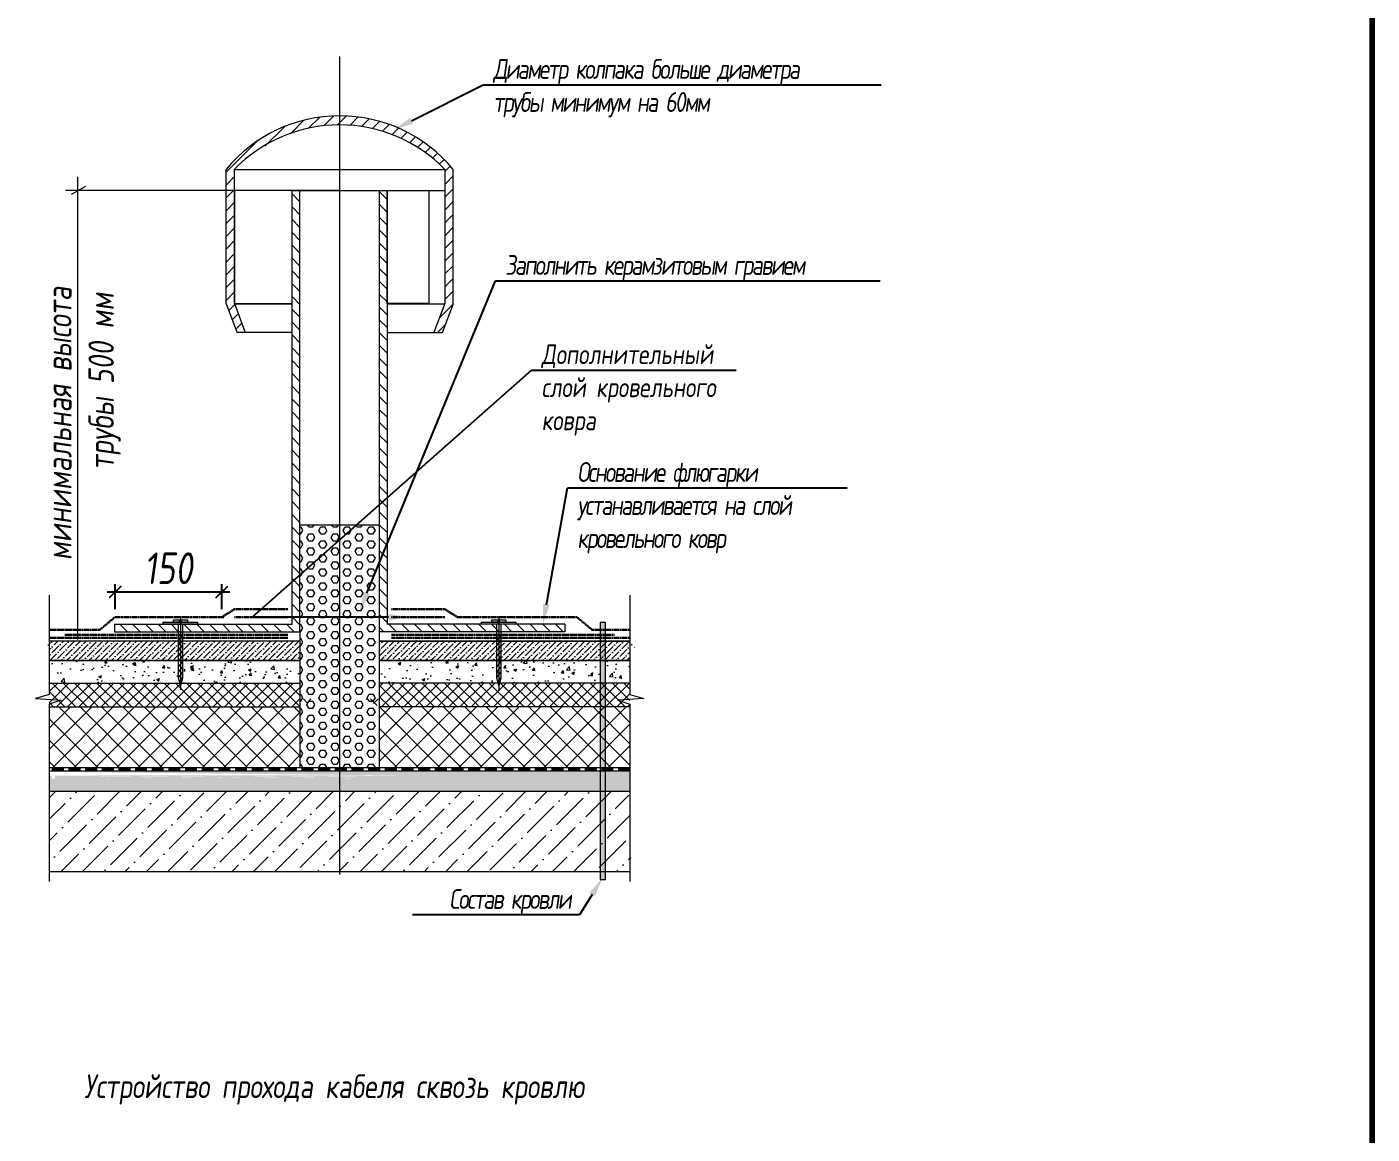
# Model space of a CAD drawing. Header units: millimetres. Extents: x 77165 to 11476408, y -193619 to 427745.
# Drawn here: x 399181 to 407662, y 378434 to 385416 of the extents above; entities that cross this region are included whole.
import ezdxf
from ezdxf import colors
from ezdxf.entities.mleader import LeaderData, LeaderLine
from ezdxf.math import Vec2, Vec3

# ---------------------------------------------------------------- set-up
doc = ezdxf.new("R2010")
doc.units = ezdxf.units.MM
for name, pattern in [('CENTER', [50.8, 31.75, -6.35, 6.35, -6.35]), ('DASHED', [0.75, 0.5, -0.25]), ('ГОСТ 2.303 4', [7, 5, -2, 0])]:
    doc.linetypes.add(name, pattern=pattern)
doc.layers.get('Defpoints').update_dxf_attribs({"color": 3})
doc.layers.add('АР_Кровельный аэратор', color=250, linetype='Continuous')
for name, color, linetype, lineweight in [('АР_Тонкие', 250, 'Continuous', 5), ('АР_Штриховка', 253, 'Continuous', 13), ('Штриховка', 253, 'Continuous', 13)]:
    doc.layers.add(name, color=color, linetype=linetype, lineweight=lineweight)
doc.styles.add('Архитект', font='isocpeur.ttf', dxfattribs={"width": 0.8, "oblique": 8})
doc.styles.add('Архитектурный размер', font='isocpeur.ttf', dxfattribs={"width": 0.8, "oblique": 8})
doc.dimstyles.new('R_50', dxfattribs={"dimtxt": 200, "dimasz": 75, "dimexe": 50, "dimexo": 50, "dimgap": 50, "dimtad": 1, "dimdec": 0, "dimzin": 0, "dimdsep": 46, "dimtxsty": 'Архитектурный размер', "dimblk": 'OBLIQUE', "dimcen": 0, "dimdle": 50, "dimclrd": 256, "dimclre": 256, "dimclrt": 256, "dimadec": 0, "dimazin": 0, "dimtm": 1e-09, "dimtfac": 2, "dimtdec": 0, "dimtmove": 1, "dimatfit": 3, "dimfxl": 1, "dimtvp": 3, "dimtfill": 1, "dimtolj": 1, "dimtzin": 0, "dimarcsym": 0})
pattern_1 = [(45, (-416749.1, 154889.97), (50.513941, 185.217782), [238.125, -47.625, 0, -47.625])]
pattern_2 = [(135, (403619.454, 330354.176), (-40.41115, -40.41115), [])]
pattern_3 = [(45, (-407524.22, 163342.46), (-67.351921, 67.351921), []), (135, (-407524.22, 163342.46), (-67.351921, -67.351921), [])]
pattern_4 = [(45, (-618627.056, -596851.557), (13.2501655, 48.5839401), [62.4618791, -13.4917659, 0, -13.4917659])]
pattern_5 = [(45, (604894.32, 260666.1), (-35.333775, 35.333775), []), (135, (604894.32, 260666.1), (-35.333775, -35.333775), [])]
pattern_6 = [(50, (-386520.95, 9392.16), (182.18467, -15.939086), [19.05, -209.55]), (355, (-386520.95, 9392.16), (-35.24342, 191.056845), [15.24, -167.640584]), (100.451445, (-386505.77, 9390.83), (146.941247, 175.117752), [16.19001, -178.090245]), (46.1842, (-386520.95, 9442.96), (271.07904, -42.04233), [28.575, -314.325]), (96.635558, (-386498.36, 9439.46), (237.404134, 247.426125), [24.28502, -267.13561]), (351.18415, (-386520.95, 9442.96), (237.40413, 247.426125), [22.85997, -251.45973]), (21, (-386495.55, 9430.26), (151.61439, -102.265198), [19.05, -209.55]), (326, (-386495.55, 9430.26), (61.80203, 184.187966), [15.24, -167.64]), (71.451445, (-386482.92, 9421.74), (213.41642, 81.92277), [16.19001, -178.089938]), (37.5, (-386520.95, 9392.16), (3.0886033, 84.555039), [0, -165.608, 0, -170.18, 0, -168.275]), (7.5, (-386520.95, 9392.16), (66.8196625, 100.180575), [0, -97.028, 0, -161.798, 0, -64.135]), (327.5, (-386577.593, 9392.16), (135.590595, -5.728744), [0, -63.5, 0, -198.12, 0, -262.89]), (317.5, (-386602.99, 9392.16), (148.129181, 25.426491), [0, -82.55, 0, -131.572, 0, -186.69])]

# ---------------------------------------------------------------- blocks, each defined once
blk = doc.blocks.new('_Oblique')
at = {"color": 0, "linetype": 'ByBlock', "lineweight": -2}
blk.add_line((-0.5, -0.5), (0.5, 0.5), dxfattribs=at)
blk = doc.blocks.new('*D1545')
at = {"layer": 'Defpoints', "color": 0, "transparency": 16777216}
for p in [(399736.9, 381852.4), (399736.9, 381694.8), (400410.1, 381694.8)]:
    blk.add_point(p, dxfattribs=at)
at = {"layer": 'АР_Кровельный аэратор', "lineweight": -2, "transparency": 16777216}
for p, q in [((399736.9, 381744.8), (399736.9, 381902.4)), ((400410.1, 381744.8), (400410.1, 381902.4)), ((400460.1, 381852.4), (399686.9, 381852.4))]:
    blk.add_line(p, q, dxfattribs=at)
at = {"layer": 'АР_Кровельный аэратор', "lineweight": -2, "transparency": 16777216, "xscale": 75, "yscale": 75, "zscale": 75, "rotation": 180}
blk.add_blockref('_Oblique', (399736.9, 381852.4), dxfattribs=at)
at = {"layer": 'АР_Кровельный аэратор', "lineweight": -2, "transparency": 16777216, "xscale": 75, "yscale": 75, "zscale": 75}
blk.add_blockref('_Oblique', (400410.1, 381852.4), dxfattribs=at)
at = {"layer": 'АР_Кровельный аэратор', "lineweight": 15, "transparency": 16777216, "insert": (400073.5, 382002.4), "char_height": 200, "attachment_point": 5, "style": 'Архитектурный размер', "bg_fill": 3, "box_fill_scale": 1.1, "bg_fill_color": 256, "bg_fill_true_color": 13158600, "bg_fill_transparency": 0}
blk.add_mtext('\\A1;150', dxfattribs=at)

msp = doc.modelspace()

# ---------------------------------------------------------------- hatches: boundary and pattern name
at = {"layer": 'АР_Кровельный аэратор', "lineweight": 15}
h = msp.add_hatch(dxfattribs=at)
h.set_pattern_fill('ANSI31', color=256, scale=18, style=0)
h.set_pattern_definition([(45, (403701.886, 328198.54), (-40.41115, 40.41115), [])])
h.paths.add_polyline_path([(401439.60638, 384810.08557), (401402.77148, 384765.05518), (401429.60094, 384756.36016), (401460.75467, 384742.66225), (401508.38801, 384726.32331), (401545.77286, 384712.6254), (401574.43451, 384693.9466), (401613.16737, 384675.19919), (401633.10583, 384661.50128), (401669.24446, 384637.84136), (401695.41367, 384617.91733), (401734.16799, 384592.83288), (401755.35267, 384572.90864), (401791.4913, 384541.77737), (401817.66051, 384519.36267), (401816.4674, 383670.38095), (401747.11086, 383488.66411), (401800.01461, 383488.66411), (401868.27587, 383670.38095), (401868.27587, 384517.60263, 0.1428442615)])
h.paths.add_polyline_path([(400436.71353, 384517.60263), (400436.71353, 384350.71602), (400488.522, 384350.71602), (400488.522, 384517.60263), (400601.63828, 384616.50682), (400670.78273, 384657.08655), (400738.99263, 384697.98278), (400799.04527, 384726.4739), (400825.21448, 384736.43613), (400853.87613, 384747.64337), (400878.79912, 384755.11494), (400901.23003, 384763.83173), (400932.38413, 384770.05785), (400952.32259, 384775.03896), (400985.96877, 384780.01986), (401012.13798, 384786.2462), (401052.01527, 384792.47255), (401098.12294, 384794.96299), (401136.75364, 384796.20822), (401162.92322, 384796.20822), (401192.83073, 384793.71777), (401227.72313, 384793.71777), (401270.0925, 384791.22732), (401316.20054, 384782.51053), (401368.53896, 384775.03896), (401383.4929, 384771.30307), (401402.77148, 384765.05518), (401439.60638, 384810.08557, 0.3086518586)])
h.paths.add_polyline_path([(400488.522, 384350.71602), (400436.71353, 384350.71602), (400436.71353, 383670.38095), (400505.75734, 383488.66411), (400557.87854, 383488.66411), (400488.522, 383673.29665)])
h = msp.add_hatch(dxfattribs=at)
h.set_pattern_fill('ANSI31', color=256, scale=18, angle=90, style=0)
h.set_pattern_definition(pattern_2)
h.paths.add_polyline_path([(400852.4947, 384384.89317), (400902.4947, 384384.89317), (400902.4947, 381601.85873), (399733.27321, 381601.85873), (399733.27321, 381649.78375), (400852.4947, 381649.78375)])
h = msp.add_hatch(dxfattribs=at)
h.set_pattern_fill('ANSI31', color=256, scale=18, angle=90, style=0)
h.set_pattern_definition(pattern_2)
h.paths.add_polyline_path([(401402.4947, 381601.85873), (402571.71619, 381601.85873), (402571.71619, 381649.78375), (401452.4947, 381649.78375), (401452.4947, 384384.89317), (401402.4947, 384384.89317)])
h = msp.add_hatch(dxfattribs=at)
h.set_pattern_fill('HEX', color=256, scale=8, style=0)
h.set_pattern_definition([(0, (403701.886, 328238.54), (0, 43.99408), [25.4, -50.8]), (120, (403701.886, 328238.54), (-38.09999, -21.99704), [25.4, -50.8]), (60, (403727.286, 328238.54), (-38.09999, 21.99704), [25.4, -50.8])])
h.paths.add_polyline_path([(401402.4947, 382274.93826), (400902.4947, 382274.93826), (400902.4947, 381607.68159), (400902.4947, 380744.89422), (401402.4947, 380744.89422), (401402.4947, 381607.68159)])
h = msp.add_hatch(color=256, dxfattribs=at)
h.dxf.hatch_style = 1
h.paths.add_polyline_path([(402828.5485, 380040.64774), (402828.5485, 381661.20945), (402794.16227, 381661.20945), (402794.16227, 380040.64774)])
h = msp.add_hatch(dxfattribs=at)
h.set_pattern_fill('ANSI37', color=256, scale=30, style=0)
h.set_pattern_definition(pattern_3)
h.paths.add_polyline_path([(400902.4947, 381128.01636), (400156.78945, 381128.01636), (400241.46478, 380744.89422), (400902.4947, 380744.89422)])
h.paths.add_polyline_path([(400156.78945, 381128.01636), (399998.69191, 381128.01636), (400109.35745, 380744.89422), (400241.46478, 380744.89422)])
h.paths.add_polyline_path([(399998.69191, 381128.01636), (399321.82554, 381128.01636), (399321.82554, 380744.89422), (400109.35745, 380744.89422)])
h = msp.add_hatch(dxfattribs=at)
h.set_pattern_fill('ANSI37', color=256, scale=30, style=0)
h.set_pattern_definition(pattern_3)
h.paths.add_polyline_path([(401402.4947, 381128.01636), (402148.19994, 381128.01636), (402063.52462, 380744.89422), (401402.4947, 380744.89422)])
h.paths.add_polyline_path([(402148.19994, 381128.01636), (402306.29749, 381128.01636), (402195.63195, 380744.89422), (402063.52462, 380744.89422)])
h.paths.add_polyline_path([(402306.29749, 381128.01636), (402983.16386, 381128.01636), (402983.16386, 380744.89422), (402195.63195, 380744.89422)])
h = msp.add_hatch(dxfattribs=at)
h.set_pattern_fill('ANSI36', color=256, scale=30, style=0)
h.set_pattern_definition(pattern_1)
h.paths.add_polyline_path([(402975.1958, 380595.80968), (399321.82554, 380595.80968), (399321.82554, 380090.22018), (402991.13191, 380090.22018)])
h = msp.add_hatch(dxfattribs=at)
h.set_pattern_fill('ANSI36', color=256, scale=30, style=0)
h.set_pattern_definition(pattern_1)
h.paths.add_polyline_path([(399376.11199, 380595.80968), (399321.82554, 380595.80968), (399321.82554, 380090.22018), (399342.43558, 380090.22018)])
h.paths.add_polyline_path([(402975.1958, 380595.80968), (399376.11199, 380595.80968), (399342.43558, 380090.22018), (402991.13191, 380090.22018)])
at = {"layer": 'АР_Штриховка'}
h = msp.add_hatch(dxfattribs=at)
h.set_pattern_fill('AR-CONC', color=256)
h.set_pattern_definition(pattern_6)
h.paths.add_polyline_path([(400902.4947, 381420.68413), (400902.4947, 381278.01636), (399321.82554, 381278.01636), (399321.82554, 381420.68413)])
h = msp.add_hatch(dxfattribs=at)
h.set_pattern_fill('AR-CONC', color=256)
h.set_pattern_definition(pattern_6)
h.paths.add_polyline_path([(401402.4947, 381420.68413), (401402.4947, 381278.01636), (402983.16386, 381278.01636), (402983.16386, 381420.68413)])
at = {"layer": 'Штриховка', "ltscale": 50}
h = msp.add_hatch(dxfattribs=at)
h.set_pattern_fill('БЕТОН И ИЗДЕЛИЯ ИЗ НЕГО', color=256, scale=9.993901, pattern_type=2)
h.set_pattern_definition(pattern_4)
edge = h.paths.add_edge_path()
edge.add_line((399324.74151, 381425.97483), (399318.90957, 381520.62314))
edge.add_line((399318.90957, 381520.62314), (399293.87186, 381520.62314))
edge.add_line((399321.33988, 381519.21291), (399322.31121, 381520.62314))
edge.add_line((399321.82554, 381518.85005), (399284.16647, 381520.62314))
edge.add_line((399321.82554, 381518.69915), (399321.82554, 381519.82876))
edge.add_line((399282.97239, 381500.63534), (399292.90053, 381500.63534))
edge.add_line((399321.82554, 381543.3519), (400994.90288, 381543.3519))
edge.add_line((400902.4947, 381543.3519), (400902.4947, 381420.68413))
edge.add_line((400926.51122, 381420.68413), (399348.55852, 381420.68413))
edge.add_line((399321.82554, 381420.68413), (399321.82554, 381520.62314))
h.paths.add_polyline_path([(399321.82554, 381519.82876), (399321.33988, 381519.21291), (399322.31121, 381520.62314), (399298.72851, 381520.62314), (399286.66304, 381520.62314), (399321.82554, 381518.69915)], flags=17)
h = msp.add_hatch(dxfattribs=at)
h.set_pattern_fill('БЕТОН И ИЗДЕЛИЯ ИЗ НЕГО', color=256, scale=9.993901, pattern_type=2)
h.set_pattern_definition(pattern_4)
edge = h.paths.add_edge_path()
edge.add_line((402980.24789, 381425.97483), (402986.07983, 381520.62314))
edge.add_line((402986.07983, 381520.62314), (403011.11754, 381520.62314))
edge.add_line((402983.64952, 381519.21291), (402982.67819, 381520.62314))
edge.add_line((402983.16386, 381518.85005), (403020.82293, 381520.62314))
edge.add_line((402983.16386, 381518.69915), (402983.16386, 381519.82876))
edge.add_line((403022.017, 381500.63534), (403012.08887, 381500.63534))
edge.add_line((402983.16386, 381543.3519), (401310.08652, 381543.3519))
edge.add_line((401402.4947, 381543.3519), (401402.4947, 381420.68413))
edge.add_line((401378.47818, 381420.68413), (402956.43088, 381420.68413))
edge.add_line((402983.16386, 381420.68413), (402983.16386, 381520.62314))
h.paths.add_polyline_path([(402983.16386, 381519.82876), (402983.64952, 381519.21291), (402982.67819, 381520.62314), (403006.26089, 381520.62314), (403018.32635, 381520.62314), (402983.16386, 381518.69915)], flags=17)
at = {"layer": 'Штриховка', "ltscale": 10}
h = msp.add_hatch(dxfattribs=at)
h.set_pattern_fill('НЕМЕТАЛЛИЧЕСКИЕ МАТЕРИАЛЫ', color=256, scale=19.987801, pattern_type=2)
h.set_pattern_definition(pattern_5)
edge = h.paths.add_edge_path(flags=16)
edge.add_line((399404.65765, 381278.01636), (400978.87691, 381278.01636))
edge = h.paths.add_edge_path(flags=16)
edge.add_line((400989.53583, 381178.01636), (400976.16669, 381178.01636))
edge.add_line((400943.66525, 381178.01636), (400989.53583, 381178.01636))
edge.add_line((400943.66525, 381178.01636), (400994.98039, 381178.01636))
edge.add_line((400976.16669, 381178.01636), (400994.98039, 381178.01636))
h.paths.add_polyline_path([(400622.2245, 381128.01636), (400983.03919, 381128.01636), (400986.10551, 381128.01636)])
edge = h.paths.add_edge_path()
edge.add_line((401002.66402, 381178.01636), (400987.29675, 381178.01636))
edge.add_line((400900.96154, 381128.01636), (400904.02786, 381178.01636))
edge.add_line((400984.85129, 381178.01636), (400986.10551, 381178.01636))
edge.add_line((400984.85129, 381178.01636), (400991.86426, 381178.01636))
edge.add_line((400991.86426, 381178.01636), (400982.51693, 381178.01636))
edge.add_line((400989.53583, 381178.01636), (400982.51693, 381178.01636))
edge.add_line((400989.53583, 381178.01636), (400976.16669, 381178.01636))
edge = h.paths.add_edge_path(flags=17)
edge.add_line((400978.87691, 381278.01636), (399404.65765, 381278.01636))
h.paths.add_polyline_path([(400902.4947, 381278.01636), (400902.4947, 381128.01636), (399321.82554, 381128.01636), (399321.82554, 381278.01636)])
h = msp.add_hatch(dxfattribs=at)
h.set_pattern_fill('НЕМЕТАЛЛИЧЕСКИЕ МАТЕРИАЛЫ', color=256, scale=19.987801, pattern_type=2)
h.set_pattern_definition(pattern_5)
edge = h.paths.add_edge_path(flags=16)
edge.add_line((402900.33175, 381278.01636), (401326.11248, 381278.01636))
edge = h.paths.add_edge_path(flags=16)
edge.add_line((401315.45357, 381178.01636), (401328.82271, 381178.01636))
edge.add_line((401361.32415, 381178.01636), (401315.45357, 381178.01636))
edge.add_line((401361.32415, 381178.01636), (401310.00901, 381178.01636))
edge.add_line((401328.82271, 381178.01636), (401310.00901, 381178.01636))
h.paths.add_polyline_path([(401682.7649, 381128.01636), (401321.9502, 381128.01636), (401318.88389, 381128.01636)])
edge = h.paths.add_edge_path()
edge.add_line((401302.32537, 381178.01636), (401317.69265, 381178.01636))
edge.add_line((401404.02786, 381128.01636), (401400.96154, 381178.01636))
edge.add_line((401320.13811, 381178.01636), (401318.88389, 381178.01636))
edge.add_line((401320.13811, 381178.01636), (401313.12514, 381178.01636))
edge.add_line((401313.12514, 381178.01636), (401322.47247, 381178.01636))
edge.add_line((401315.45357, 381178.01636), (401322.47247, 381178.01636))
edge.add_line((401315.45357, 381178.01636), (401328.82271, 381178.01636))
edge = h.paths.add_edge_path(flags=17)
edge.add_line((401326.11248, 381278.01636), (402900.33175, 381278.01636))
h.paths.add_polyline_path([(401402.4947, 381278.01636), (401402.4947, 381128.01636), (402983.16386, 381128.01636), (402983.16386, 381278.01636)])
at = {"layer": 'Штриховка', "ltscale": 50}
h = msp.add_hatch(dxfattribs=at)
h.set_pattern_fill('БЕТОН И ИЗДЕЛИЯ ИЗ НЕГО', color=256, scale=9.993901, pattern_type=2)
h.set_pattern_definition([(45, (-615885.976, -597676.432), (13.2501655, 48.5839401), [62.4618791, -13.4917659, 0, -13.4917659])])
edge = h.paths.add_edge_path()
edge.add_line((399374.05549, 380694.2527), (399326.30395, 380695.74869))
edge.add_line((401560.67727, 380695.74869), (401562.61993, 380695.74869))
edge.add_line((399356.92665, 380675.76089), (399357.89798, 380695.74869))
edge.add_line((401551.72046, 380675.76089), (401561.6486, 380675.76089))
edge.add_line((399336.17361, 380693.8247), (399336.17361, 380675.76089))
edge.add_line((401551.72046, 380693.8247), (401552.91454, 380695.74869))
edge.add_line((399321.82554, 380718.47745), (402973.81987, 380718.47745))
edge.add_line((402983.16386, 380717.14074), (402983.16386, 380594.47297))
edge.add_line((402960.95914, 380595.80968), (399338.93527, 380595.80968))
edge.add_line((399321.82554, 380595.80968), (399321.82554, 380695.74869))
h.paths.add_polyline_path([(399336.17361, 380696.0529), (399356.92665, 380696.0529), (399357.89798, 380695.74869), (401567.47658, 380695.74869), (399318.73516, 380695.74869), (399336.17361, 380693.8247)])

# ---------------------------------------------------------------- linework, layer by layer
at = {"layer": 'Defpoints', "color": 3, "lineweight": 100, "ltscale": 100}
msp.add_lwpolyline([(407661.77909, 392662.47328), (387722, 392662.47328), (387722, 348841.3357), (407661.77909, 348841.3357)], close=True, dxfattribs=at)
at = {"layer": 'АР_Кровельный аэратор', "linetype": 'CENTER', "lineweight": 15, "ltscale": 500}
msp.add_line((401152.4947, 385228.59864), (401152.4947, 380072.1812), dxfattribs=at)
at = {"layer": 'АР_Кровельный аэратор', "lineweight": 15}
for p, q in [((400436.71353, 383670.38095), (400436.71353, 384517.60263)), ((400488.522, 384517.60263), (400488.522, 383670.38095)), ((400488.522, 384517.60263), (401816.4674, 384517.60263)), ((401816.4674, 384517.60263), (401816.4674, 383670.38095)), ((401868.27587, 383670.38095), (401868.27587, 384517.60263)), ((399499.21603, 384470.16584), (399499.21603, 381552.74366)), ((401152.4947, 384384.89317), (399424.7992, 384384.89317)), ((399462.36733, 384360.51276), (399552.02121, 384412.27444)), ((400852.4947, 381649.78375), (400852.4947, 384384.89317)), ((400852.4947, 384384.89317), (401816.4674, 384384.89317)), ((400902.4947, 381601.85873), (400902.4947, 384384.89317)), ((401402.4947, 384384.89317), (401402.4947, 381601.85873)), ((401452.4947, 384384.89317), (401452.4947, 381649.78375)), ((400436.71353, 383670.38095), (400505.75734, 383486.5809)), ((400488.522, 383670.38095), (400852.4947, 383670.38095)), ((400488.83473, 383672.46416), (400557.87854, 383488.66411)), ((401452.4947, 383670.38095), (401816.4674, 383670.38095)), ((401816.15467, 383672.46416), (401747.11086, 383488.66411)), ((401868.27587, 383670.38095), (401799.23206, 383486.5809)), ((400852.4947, 383488.66411), (400505.75734, 383488.66411)), ((401799.23206, 383486.5809), (401452.4947, 383486.5809)), ((400902.4947, 382276.85317), (401402.4947, 382276.85317)), ((399733.27321, 381649.78375), (400852.4947, 381649.78375)), ((399733.27321, 381649.78375), (399733.27321, 381601.85873)), ((400136.08241, 381312.60578), (400136.08241, 381649.78375)), ((400145.90082, 381666.8736), (400145.90082, 381677.28536)), ((400152.16473, 381666.8736), (400145.90082, 381666.8736)), ((400149.08241, 381695.77755), (400149.08241, 381235.07673)), ((400152.16473, 381677.28536), (400152.16473, 381666.8736)), ((400162.08241, 381649.78375), (400162.08241, 381312.60578)), ((402571.71619, 381649.78375), (401452.4947, 381649.78375)), ((402142.90698, 381312.60578), (402142.90698, 381649.78375)), ((402152.72539, 381666.8736), (402152.72539, 381677.28536)), ((402158.9893, 381666.8736), (402152.72539, 381666.8736)), ((402155.90698, 381695.77755), (402155.90698, 381235.07673)), ((402158.9893, 381677.28536), (402158.9893, 381666.8736)), ((402168.90698, 381649.78375), (402168.90698, 381312.60578)), ((402571.71619, 381649.78375), (402571.71619, 381601.85873)), ((399733.27321, 381601.85873), (400902.4947, 381601.85873)), ((400155.08241, 381579.28536), (400136.08241, 381579.28536)), ((400136.08241, 381548.85428), (400162.08241, 381579.28536)), ((400155.08241, 381579.28536), (400162.08241, 381579.28536)), ((400902.4947, 381601.85873), (400902.4947, 380744.89422)), ((401402.4947, 381601.85873), (401402.4947, 380744.89422)), ((402571.71619, 381601.85873), (401402.4947, 381601.85873)), ((402161.90698, 381579.28536), (402142.90698, 381579.28536)), ((402142.90698, 381548.85428), (402168.90698, 381579.28536)), ((402161.90698, 381579.28536), (402168.90698, 381579.28536)), ((400902.4947, 381543.3519), (399321.82554, 381543.3519)), ((400136.08241, 381515.35489), (400162.08241, 381545.78597)), ((400136.08241, 381481.85551), (400162.08241, 381512.28658)), ((400136.08241, 381448.35612), (400162.08241, 381478.7872)), ((402983.16386, 381543.3519), (401402.4947, 381543.3519)), ((402142.90698, 381515.35489), (402168.90698, 381545.78597)), ((402142.90698, 381481.85551), (402168.90698, 381512.28658)), ((402142.90698, 381448.35612), (402168.90698, 381478.7872)), ((400902.4947, 381420.68413), (399321.82554, 381420.68413)), ((400136.08241, 381414.85673), (400162.08241, 381445.28781)), ((400136.08241, 381381.35735), (400162.08241, 381411.78842)), ((400136.08241, 381347.85796), (400162.08241, 381378.28904)), ((401402.4947, 381420.68413), (402983.16386, 381420.68413)), ((402142.90698, 381414.85673), (402168.90698, 381445.28781)), ((402142.90698, 381381.35735), (402168.90698, 381411.78842)), ((402142.90698, 381347.85796), (402168.90698, 381378.28904)), ((400136.08241, 381314.35857), (400162.08241, 381344.78965)), ((400136.08241, 381308.40578), (400136.08241, 381312.60578)), ((400149.08241, 381263.25646), (400136.08241, 381308.40578)), ((400145.66545, 381287.80257), (400162.08241, 381311.29026)), ((400162.08241, 381308.40578), (400149.08241, 381263.25646)), ((400162.08241, 381312.60578), (400162.08241, 381308.40578)), ((402142.90698, 381314.35857), (402168.90698, 381344.78965)), ((402142.90698, 381308.40578), (402142.90698, 381312.60578)), ((402155.90698, 381263.25646), (402142.90698, 381308.40578)), ((402152.49002, 381287.80257), (402168.90698, 381311.29026)), ((402168.90698, 381308.40578), (402155.90698, 381263.25646)), ((402168.90698, 381312.60578), (402168.90698, 381308.40578)), ((399321.82554, 381278.01636), (400902.4947, 381278.01636)), ((402983.16386, 381278.01636), (401402.4947, 381278.01636)), ((399321.82554, 381128.01636), (400902.4947, 381128.01636)), ((402983.16386, 381128.01636), (401402.4947, 381128.01636)), ((402983.16386, 380744.89422), (399321.82554, 380744.89422)), ((399321.82554, 380595.80968), (402983.16386, 380595.80968)), ((399321.82554, 380090.22018), (402983.16386, 380090.22018))]:
    msp.add_line(p, q, dxfattribs=at)
for points in [[(400852.4947, 384384.89317), (400488.83473, 384384.89317), (400488.83473, 383672.46416), (400852.4947, 383672.46416)], [(401452.4947, 384384.89317), (401715.46807, 384384.89317), (401715.46807, 383671.06708), (401452.4947, 383671.06708)], [(400257.0953, 381649.78375), (400041.06953, 381649.78375), (400041.06953, 381663.28536), (400257.0953, 381663.28536)], [(402263.91987, 381649.78375), (402047.8941, 381649.78375), (402047.8941, 381663.28536), (402263.91987, 381663.28536)]]:
    msp.add_lwpolyline(points, close=True, dxfattribs=at)
for points in [[(399321.82554, 381832.81212), (399321.82554, 381207.26555), (399234.7364, 381180.12814), (399397.61117, 381170.28182), (399321.82554, 381146.44503), (399321.82554, 380027.34321)], [(402983.16386, 381832.81212), (402983.16386, 381207.26555), (403070.253, 381180.12814), (402907.37822, 381170.28182), (402983.16386, 381146.44503), (402983.16386, 380027.34321)], [(400152.16473, 381677.28536), (400192.62357, 381677.28536), (400192.62357, 381663.28536), (400105.49162, 381663.28536), (400105.49162, 381677.28536), (400145.90082, 381677.28536)], [(402158.9893, 381677.28536), (402199.44814, 381677.28536), (402199.44814, 381663.28536), (402112.31619, 381663.28536), (402112.31619, 381677.28536), (402152.72539, 381677.28536)], [(400902.4947, 381543.3519), (399321.82554, 381543.3519), (399321.82554, 381420.68413), (400902.4947, 381420.68413)], [(401402.4947, 381543.3519), (402983.16386, 381543.3519), (402983.16386, 381420.68413), (401402.4947, 381420.68413)], [(402983.16386, 380722.24854), (399321.82554, 380722.24854)]]:
    msp.add_lwpolyline(points, dxfattribs=at)
at = {"layer": 'АР_Кровельный аэратор', "lineweight": 15, "elevation": -0.04517}
msp.add_lwpolyline([(402828.5485, 380040.64774), (402828.5485, 381661.20945), (402794.16227, 381661.20945), (402794.16227, 380040.64774)], close=True, dxfattribs=at)
at = {"layer": 'АР_Кровельный аэратор', "lineweight": 15}
for centre, radius, start, end in [((401152.4947, 383928.91308), 926.76754, 39.435364348, 140.564635652), ((401152.4947, 383872.35743), 925.85156, 44.180477477, 135.819522523)]:
    msp.add_arc(centre, radius, start, end, dxfattribs=at)
msp.add_solid([(402476.6645, 381766.79226), (402441.4251, 381774.69253), (402435.34401, 381665.02419)], dxfattribs=at)
at = {"layer": 'АР_Тонкие', "color": 5, "linetype": 'DASHED', "lineweight": 30, "ltscale": 10}
for points in [[(400490.10019, 381744.11958), (400410.10019, 381694.76978)], [(400490.10019, 381744.11958), (400828.08083, 381744.11958)], [(400490.10019, 381744.11958), (400828.08083, 381744.11958)], [(401814.88921, 381744.11958), (401476.90857, 381744.11958)], [(401814.88921, 381744.11958), (401894.88921, 381694.76978)], [(399321.82554, 381613.20665), (399639.58665, 381613.20665), (399736.88631, 381694.76978), (400421.90435, 381694.76978)], [(400490.10019, 381694.76978), (400828.08083, 381694.76978)], [(401814.88921, 381694.76978), (401476.90857, 381694.76978)], [(402983.16386, 381613.20665), (402745.40275, 381613.20665), (402648.10309, 381694.76978), (401894.88921, 381694.76978)]]:
    msp.add_lwpolyline(points, dxfattribs=at)
at = {"layer": 'АР_Тонкие', "color": 1, "linetype": 'DASHED', "lineweight": 30, "ltscale": 10}
for points in [[(399321.82554, 381563.92559), (400825.57847, 381563.92559)], [(399419.40139, 381582.69765), (400825.57847, 381582.69765)], [(402885.58801, 381582.69765), (401479.41092, 381582.69765)], [(402983.16386, 381563.92537), (401479.41129, 381563.92537)]]:
    msp.add_lwpolyline(points, dxfattribs=at)
at = {"layer": 'Штриховка', "color": 6, "linetype": 'ГОСТ 2.303 4', "lineweight": 50, "ltscale": 15}
msp.add_lwpolyline([(402983.16386, 380734.47741), (399321.82554, 380734.47741)], dxfattribs=at)

# ---------------------------------------------------------------- texts
at = {"layer": 'АР_Кровельный аэратор', "lineweight": 15, "insert": (399302.52985, 382053.03628), "char_height": 160, "width": 1912.5, "attachment_point": 1, "rotation": 90, "style": 'Архитект'}
msp.add_mtext('минимальная высота\\P       трубы 500 мм', dxfattribs=at)
at = {"layer": 'АР_Кровельный аэратор', "lineweight": 15, "insert": (399542.2447, 378810.8785, 0), "char_height": 150, "attachment_point": 1, "style": 'Архитект'}
msp.add_mtext_dynamic_manual_height_columns('Устройство прохода кабеля сквозь кровлю', width=10442.7896392, gutter_width=4000, heights=[342.28548], dxfattribs=at)

# ---------------------------------------------------------------- leaders
at = {"layer": 'АР_Кровельный аэратор', "lineweight": 15}
ml = msp.add_multileader_mtext('Standard', dxfattribs=at)
ml.set_content('{\\T0.85;Диаметр колпака больше диаметра \\Pтрубы минимум на 60мм }', color=256, style='Архитект')
ml.set_leader_properties()
ml.build(insert=Vec2(0, 0))
ml.multileader.update_dxf_attribs({"text_left_attachment_type": 6, "text_right_attachment_type": 6, "dogleg_length": 50, "arrow_head_size": 125})
ctx = ml.context
ctx.base_point, ctx.char_height, ctx.arrow_head_size, ctx.landing_gap_size, ctx.plane_origin = Vec3(402108.54908, 385051.05646), 125, 125, 12.5, Vec3(404093.90403, 383361.35841)
ctx.left_attachment, ctx.right_attachment = 6, 6
notes = []
notes.append((ctx, [(1, (1, 1, 0), (402058.54908, 385051.05646), (1, 0), 50, [(0, [(401494.77997, 384768.25044)], 0, [])])]))
ctx.mtext.insert, ctx.mtext.flow_direction = Vec3(402121.04908, 385213.55646), 5
ml = msp.add_multileader_mtext('Standard', dxfattribs=at)
ml.set_content('{\\T0.85;Заполнить керамзитовым гравием}', color=256, style='Архитект')
ml.set_leader_properties()
ml.build(insert=Vec2(0, 0))
ml.multileader.update_dxf_attribs({"text_left_attachment_type": 6, "text_right_attachment_type": 6, "dogleg_length": 50, "arrow_head_size": 125})
ctx = ml.context
ctx.base_point, ctx.char_height, ctx.arrow_head_size, ctx.landing_gap_size, ctx.plane_origin = Vec3(402184.44385, 383815.05262), 125, 125, 12.5, Vec3(403695.28109, 381479.50546)
ctx.left_attachment, ctx.right_attachment = 6, 6
notes.append((ctx, [(1, (1, 1, 0), (402134.44385, 383815.05262), (1, 0), 50, [(0, [(401276.89765, 381729.66837)], 0, [])])]))
ctx.mtext.insert, ctx.mtext.flow_direction = Vec3(402196.94385, 383977.55262), 5
ml = msp.add_multileader_mtext('Standard', dxfattribs=at)
ml.set_content('Дополнительный\\Pслой кровельного\\Pковра', color=256, style='Архитект')
ml.set_leader_properties()
ml.build(insert=Vec2(0, 0))
ml.multileader.update_dxf_attribs({"text_left_attachment_type": 6, "text_right_attachment_type": 6, "dogleg_length": 50, "arrow_head_size": 125})
ctx = ml.context
ctx.base_point, ctx.char_height, ctx.arrow_head_size, ctx.landing_gap_size, ctx.plane_origin = Vec3(402413.27046, 383252.21297), 125, 125, 12.5, Vec3(390217.6682, 377008.08624)
ctx.left_attachment, ctx.right_attachment = 6, 6
notes.append((ctx, [(1, (1, 1, 0), (402363.27046, 383252.21297), (1, 0), 50, [(0, [(401585.36093, 381694.76978), (400602.08517, 381694.76978)], 0, [])])]))
ctx.mtext.insert, ctx.mtext.flow_direction = Vec3(402425.77046, 383414.71297), 5
ml = msp.add_multileader_mtext('Standard', dxfattribs=at)
ml.set_content('{\\T0.85;Основание флюгарки \\Pустанавливается на слой\\Pкровельного ковр}', color=256, style='Архитект')
ml.set_leader_properties()
ml.build(insert=Vec2(0, 0))
ml.multileader.update_dxf_attribs({"text_left_attachment_type": 6, "text_right_attachment_type": 6, "dogleg_length": 50, "arrow_head_size": 125})
ctx = ml.context
ctx.base_point, ctx.char_height, ctx.arrow_head_size, ctx.landing_gap_size, ctx.plane_origin = Vec3(402638.40316, 382509.37973), 125, 125, 12.5, Vec3(404093.90403, 380666.158)
ctx.left_attachment, ctx.right_attachment = 6, 6
notes.append((ctx, [(1, (1, 1, 0), (402588.40316, 382509.37973), (1, 0), 50, [(0, [(402433.67565, 381649.78375)], 0, [])])]))
ctx.mtext.insert, ctx.mtext.flow_direction = Vec3(402650.90316, 382671.87973), 5
ml = msp.add_multileader_mtext('Standard', dxfattribs=at)
ml.set_content('{\\T0.85;Состав кровли}', color=256, style='Архитект')
ml.set_leader_properties()
ml.build(insert=Vec2(0, 0))
ml.multileader.update_dxf_attribs({"text_left_attachment_type": 6, "text_right_attachment_type": 6, "dogleg_length": 50, "arrow_head_size": 125})
ctx = ml.context
ctx.base_point, ctx.char_height, ctx.arrow_head_size, ctx.landing_gap_size, ctx.plane_origin = Vec3(401820.92536, 379817.03204), 125, 125, 12.5, Vec3(400775.08495, 377556.43731)
ctx.left_attachment, ctx.right_attachment, ctx.text_align_type = 6, 6, 2
notes.append((ctx, [(1, (1, 1, 0), (402665.76569, 379817.03204), (-1, 0), 50, [(0, [(402810.4399, 380050.94093)], 0, [])])]))
ctx.mtext.insert, ctx.mtext.alignment, ctx.mtext.flow_direction = Vec3(402603.26569, 379979.53204), 3, 5
for ctx, leaders in notes:
    for number, flags, end, landing, length, lines in leaders:
        leader = LeaderData()
        leader.index, (leader.has_last_leader_line, leader.has_dogleg_vector, leader.attachment_direction) = number, flags
        leader.last_leader_point, leader.dogleg_vector, leader.dogleg_length = Vec3(end), Vec3(landing), length
        for number, points, colour, breaks in lines:
            line = LeaderLine()
            line.index, line.vertices, line.color, line.breaks = number, Vec3.list(points), colors.encode_raw_color(colour), breaks
            leader.lines.append(line)
        ctx.leaders.append(leader)

# ---------------------------------------------------------------- next in the draw order: dimensions: what is measured, and where the dimension line sits
dim = msp.add_linear_dim(base=(399736.88631, 381852.43682), p1=(400410.10019, 381694.76978), p2=(399736.88631, 381694.76978), text='150', dimstyle='R_50', override={"dimpost": '\\X'}, dxfattribs=at)
dim.commit()
dim.dimension.update_dxf_attribs({"geometry": '*D1545', "text_midpoint": (400073.49325, 382002.43682)})

doc.saveas('drawing.dxf')
